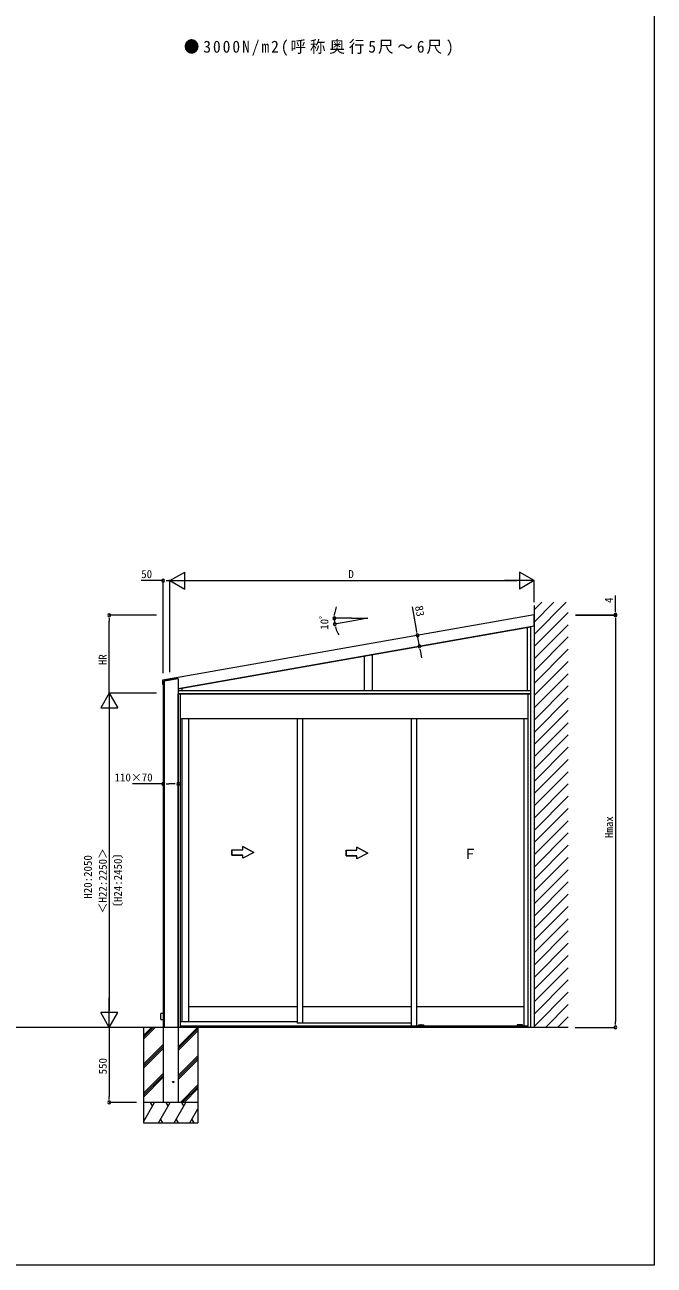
# Model space of a CAD drawing. Units: millimetres, scale not verified. Extents: x -11880 to -792, y -8400 to 9488.
# Drawn here: x -5406 to -792, y -8400 to 693 of the extents above; entities that cross this region are included whole.
import ezdxf
from ezdxf.enums import TextEntityAlignment as Align

# ---------------------------------------------------------------- set-up
doc = ezdxf.new("R2010")
doc.units = ezdxf.units.MM
doc.header["$LTSCALE"] = 40
for name, color, linetype, lineweight in [('0-1_USER1', 3, 'Continuous', 9), ('0-2_YKK_ZWAK', 7, 'Continuous', 9), ('0-3_YKK_A1', 4, 'Continuous', 9), ('0-4_YKK_D', 6, 'Continuous', 9), ('0-5_YKK_Z1', 7, 'Continuous', 9)]:
    doc.layers.add(name, color=color, linetype=linetype, lineweight=lineweight)
doc.styles.add('ＭＳ ゴシック', font='')
doc.styles.get('ＭＳ ゴシック').set_extended_font_data('MS Gothic')

msp = doc.modelspace()

# ---------------------------------------------------------------- linework, layer by layer
at = {"layer": '0-2_YKK_ZWAK'}
for p, q in [((-792, 9072), (-792, -8400)), ((-792, -8400), (-11880, -8400))]:
    msp.add_line(p, q, dxfattribs=at)
at = {"layer": '0-3_YKK_A1'}
for p, q in [((-1671.88, -3631.44), (-4297.25, -4094.36)), ((-1671.88, -3715.72), (-1671.88, -3631.44)), ((-1671.88, -3715.72), (-4281.88, -4175.93)), ((-1697.87, -3722.84), (-4281.88, -4178.47)), ((-3011.28, -3657.83), (-2891.41, -3657.83)), ((-2891.41, -3657.83), (-3007.67, -3678.33)), ((-1723.87, -3727.42), (-1723.87, -4188.23)), ((-1697.87, -3720.3), (-1697.87, -6656.73)), ((-2917.88, -3937.96), (-2917.88, -4188.23)), ((-2859.88, -3927.73), (-2859.88, -4188.23)), ((-4395.88, -4110.98), (-4395.88, -4139.93)), ((-4297.72, -4093.42), (-4395.63, -4110.68)), ((-4395.57, -4140.22), (-4392.27, -4140.22)), ((-4392.27, -4140.22), (-4392.27, -4136.72)), ((-4392.27, -4136.72), (-4384.78, -4136.72)), ((-4391.88, -4136.72), (-4391.88, -7206.73)), ((-4384.78, -4136.72), (-4384.67, -4136.72)), ((-4384.37, -4136.43), (-4384.37, -4115.92)), ((-4384.13, -4115.62), (-4339.07, -4107.67)), ((-4296.87, -4100.73), (-4383.88, -4116.07)), ((-4383.88, -4116.07), (-4383.88, -6656.73)), ((-4339.07, -4107.67), (-4298.47, -4100.52)), ((-4298.17, -4100.61), (-4298.47, -4100.52)), ((-4298.17, -4100.61), (-4296.5, -4100.31)), ((-4296.26, -4099.96), (-4297.37, -4093.66)), ((-4281.88, -4100.73), (-4296.87, -4100.73)), ((-4281.88, -4100.73), (-4281.88, -7206.73)), ((-4255.87, -4173.88), (-4255.87, -4188.23)), ((-4281.88, -4188.23), (-1697.87, -4188.23)), ((-4281.88, -4208.23), (-1697.87, -4208.23)), ((-4281.88, -4211.73), (-1697.87, -4211.73)), ((-4281.88, -6656.73), (-4281.88, -4211.73)), ((-4264.37, -6656.73), (-4264.37, -4211.73)), ((-1715.38, -6656.73), (-1715.38, -4211.73)), ((-1697.87, -4211.73), (-1697.87, -6656.73)), ((-4264.37, -4391.73), (-1715.38, -4391.73)), ((-4254.37, -4391.73), (-4254.37, -6616.73)), ((-4206.37, -4391.73), (-4206.37, -6616.73)), ((-3409.88, -4391.73), (-3409.88, -6624.73)), ((-3369.87, -4391.73), (-3369.87, -6624.73)), ((-2573.38, -4391.73), (-2573.38, -6646.73)), ((-2533.38, -4391.73), (-2533.38, -6646.73)), ((-1745.38, -6646.73), (-1745.38, -4391.73)), ((-3888.12, -5354.14), (-3808.12, -5354.14)), ((-3888.12, -5394.14), (-3888.12, -5354.14)), ((-3888.12, -5354.14), (-3808.12, -5354.14)), ((-3808.12, -5331.61), (-3728.12, -5374.14)), ((-3808.12, -5354.14), (-3808.12, -5331.61)), ((-3808.12, -5354.14), (-3808.12, -5331.61)), ((-3728.12, -5374.14), (-3808.12, -5331.61)), ((-3050.62, -5358.46), (-2971.63, -5358.46)), ((-3050.62, -5398.46), (-3050.62, -5358.46)), ((-3050.62, -5358.46), (-2971.63, -5358.46)), ((-2971.63, -5335.92), (-2891.62, -5378.46)), ((-2971.63, -5358.46), (-2971.63, -5335.92)), ((-2971.63, -5358.46), (-2971.63, -5335.92)), ((-2891.62, -5378.46), (-2971.63, -5335.92)), ((-3808.12, -5394.14), (-3888.12, -5394.14)), ((-3728.12, -5374.14), (-3808.12, -5416.68)), ((-3728.12, -5374.14), (-3808.12, -5416.68)), ((-3808.12, -5416.68), (-3808.12, -5394.14)), ((-3808.12, -5416.68), (-3808.12, -5394.14)), ((-2971.63, -5398.46), (-3050.62, -5398.46)), ((-2891.62, -5378.46), (-2971.63, -5420.99)), ((-2891.62, -5378.46), (-2971.63, -5420.99)), ((-2971.63, -5420.99), (-2971.63, -5398.46)), ((-2971.63, -5420.99), (-2971.63, -5398.46)), ((-3409.88, -6505.73), (-4206.37, -6505.73)), ((-2573.38, -6505.73), (-3369.87, -6505.73)), ((-1745.38, -6505.73), (-2533.38, -6505.73)), ((-4391.88, -6555.41), (-4409.87, -6555.73)), ((-4409.87, -6597.73), (-4391.88, -6598.04)), ((-3409.88, -6616.73), (-4264.37, -6616.73)), ((-2573.38, -6624.73), (-3409.88, -6624.73)), ((-1715.38, -6646.73), (-4264.37, -6646.73)), ((-2520.87, -6645.52), (-2520.87, -6639.72)), ((-2519.87, -6638.72), (-2482.88, -6638.72)), ((-2516.87, -6646.52), (-2519.87, -6646.52)), ((-2516.87, -6646.52), (-2516.87, -6640.62)), ((-2516.87, -6640.62), (-2485.88, -6640.62)), ((-2485.93, -6640.92), (-2516.83, -6640.92)), ((-2516.83, -6646.42), (-2516.83, -6640.92)), ((-2516.83, -6643.27), (-2501.88, -6643.27)), ((-2516.83, -6644.72), (-2485.93, -6644.72)), ((-2485.93, -6646.42), (-2516.83, -6646.42)), ((-2500.88, -6638.72), (-2501.88, -6638.72)), ((-2500.88, -6642.02), (-2501.88, -6642.02)), ((-2501.88, -6644.11), (-2501.88, -6642.02)), ((-2501.88, -6644.11), (-2500.88, -6644.11)), ((-2500.88, -6644.11), (-2500.88, -6642.02)), ((-2500.88, -6643.27), (-2485.93, -6643.27)), ((-2485.93, -6640.92), (-2485.93, -6646.42)), ((-2485.88, -6646.52), (-2485.88, -6640.62)), ((-2482.88, -6646.52), (-2485.88, -6646.52)), ((-2481.87, -6639.72), (-2481.87, -6645.52)), ((-1796.87, -6639.72), (-1796.87, -6645.52)), ((-1758.87, -6638.72), (-1795.88, -6638.72)), ((-1795.88, -6646.52), (-1792.88, -6646.52)), ((-1792.88, -6646.52), (-1792.88, -6640.62)), ((-1761.87, -6640.62), (-1792.88, -6640.62)), ((-1792.82, -6640.92), (-1761.92, -6640.92)), ((-1792.82, -6640.92), (-1792.82, -6646.42)), ((-1777.88, -6643.27), (-1792.82, -6643.27)), ((-1761.92, -6644.72), (-1792.82, -6644.72)), ((-1792.82, -6646.42), (-1761.92, -6646.42)), ((-1777.88, -6638.72), (-1776.88, -6638.72)), ((-1777.88, -6642.02), (-1776.88, -6642.02)), ((-1777.88, -6644.11), (-1777.88, -6642.02)), ((-1776.88, -6644.11), (-1777.88, -6644.11)), ((-1776.88, -6644.11), (-1776.88, -6642.02)), ((-1761.92, -6643.27), (-1776.88, -6643.27)), ((-1761.92, -6646.42), (-1761.92, -6640.92)), ((-1761.87, -6646.52), (-1761.87, -6640.62)), ((-1761.87, -6646.52), (-1758.87, -6646.52)), ((-1757.87, -6645.52), (-1757.87, -6639.72))]:
    msp.add_line(p, q, dxfattribs=at)
for points in [[(-4395.88, -4110.98), (-4395.81, -4110.78), (-4395.63, -4110.68)], [(-4395.57, -4140.22), (-4395.79, -4140.14), (-4395.88, -4139.93)], [(-4384.37, -4136.43), (-4384.46, -4136.64), (-4384.67, -4136.72)], [(-4384.37, -4115.92), (-4384.3, -4115.72), (-4384.13, -4115.62)], [(-4297.72, -4093.42), (-4297.49, -4093.47), (-4297.37, -4093.66)], [(-4296.26, -4099.96), (-4296.31, -4100.19), (-4296.5, -4100.31)], [(-3888.12, -5354.14), (-3888.12, -5394.14), (-3808.12, -5394.14)], [(-3050.62, -5358.46), (-3050.62, -5398.46), (-2971.63, -5398.46)], [(-4409.87, -6597.73), (-4409.87, -6576.73), (-4409.87, -6555.73)]]:
    msp.add_lwpolyline(points, dxfattribs=at)
msp.add_circle((-4317.88, -7056.73), 4.5, dxfattribs=at)
for centre, start, end in [((-2519.87, -6639.72), 90, 180), ((-2519.87, -6645.52), 180, 270), ((-2482.88, -6639.72), 0, 90), ((-2482.88, -6645.52), 270, 0), ((-1795.88, -6639.72), 90, 180), ((-1795.88, -6645.52), 180, 270), ((-1758.87, -6639.72), 0, 90), ((-1758.87, -6645.52), 270, 0)]:
    msp.add_arc(centre, 1, start, end, dxfattribs=at)
at = {"layer": '0-4_YKK_D'}
for p, q in [((-4341.87, -3381.44), (-4233.62, -3318.94)), ((-4233.62, -3443.94), (-4233.62, -3318.94)), ((-1780.13, -3318.94), (-1780.13, -3443.94)), ((-1671.88, -3381.44), (-1780.13, -3318.94)), ((-4391.88, -3381.44), (-4553.71, -3381.44)), ((-4391.88, -4060.29), (-4391.88, -3380.44)), ((-4370.63, -3381.44), (-4349.38, -3381.44)), ((-4341.87, -3381.44), (-4349.38, -3381.44)), ((-4341.87, -4051.47), (-4341.87, -3380.44)), ((-4341.87, -4051.47), (-4341.87, -3380.44)), ((-4341.87, -3381.44), (-4125.37, -3381.44)), ((-4341.87, -3381.44), (-4233.62, -3443.94)), ((-4216.88, -3381.44), (-1796.87, -3381.44)), ((-1671.88, -3381.44), (-1888.38, -3381.44)), ((-1671.88, -3381.44), (-1780.13, -3443.94)), ((-1671.88, -3540.53), (-1671.88, -3380.44)), ((-1076.09, -3588.94), (-1076.09, -3491.1)), ((-4441.88, -3635.49), (-4787.87, -3635.49)), ((-3135.64, -3636.66), (-3133.8, -3615.49)), ((-2534.65, -3740.41), (-2564.22, -3572.7)), ((-1369.53, -3631.44), (-1075.09, -3631.44)), ((-1369.53, -3635.49), (-1075.09, -3635.49)), ((-1369.53, -3635.49), (-1075.09, -3635.49)), ((-1076.09, -3610.19), (-1076.09, -3588.94)), ((-1076.09, -3635.49), (-1076.09, -3631.44)), ((-4786.87, -3656.74), (-4786.87, -3677.99)), ((-4786.87, -4206.73), (-4786.87, -3677.99)), ((-3012.28, -3657.83), (-3138.47, -3657.83)), ((-3008.65, -3678.5), (-3134.72, -3700.73)), ((-3128.25, -3721.08), (-3122.77, -3741.62)), ((-1076.09, -3656.74), (-1076.09, -3677.99)), ((-1076.09, -3677.99), (-1076.09, -3720.49)), ((-2530.96, -3761.34), (-2534.65, -3740.41)), ((-2512.86, -3864), (-2527.27, -3782.27)), ((-2509.17, -3884.93), (-2505.48, -3905.86)), ((-2505.48, -3905.86), (-2498.1, -3947.71)), ((-4786.87, -4206.73), (-4849.37, -4314.98)), ((-4441.88, -4206.73), (-4787.87, -4206.73)), ((-4441.88, -4206.73), (-4787.87, -4206.73)), ((-4786.87, -4206.73), (-4786.87, -4423.23)), ((-4786.87, -4206.73), (-4724.38, -4314.98)), ((-4849.37, -4314.98), (-4724.38, -4314.98)), ((-4786.87, -4331.72), (-4786.87, -6531.73)), ((-4391.88, -4872.03), (-4617.71, -4872.03)), ((-4370.63, -4872.03), (-4349.38, -4872.03)), ((-4324.37, -4872.03), (-4349.38, -4872.03)), ((-4303.12, -4872.03), (-4324.37, -4872.03)), ((-4786.87, -6656.73), (-4786.87, -6440.22)), ((-4724.38, -6548.47), (-4849.37, -6548.47)), ((-4786.87, -6656.73), (-4849.37, -6548.47)), ((-4786.87, -6656.73), (-4724.38, -6548.47)), ((-1076.09, -6635.48), (-1076.09, -6614.23)), ((-4786.87, -6656.73), (-4786.87, -7164.23)), ((-1370.53, -6656.73), (-1075.09, -6656.73)), ((-4786.87, -7185.48), (-4786.87, -7164.23)), ((-4586.87, -7206.73), (-4787.87, -7206.73))]:
    msp.add_line(p, q, dxfattribs=at)
msp.add_lwpolyline([(-1076.09, -3656.74), (-1076.09, -3677.99), (-1076.09, -6614.23)], dxfattribs=at)
for centre, radius, start, end in [((-4391.88, -3381.44), 10.62, 0, 180), ((-4391.88, -3381.44), 10.62, 180, 0), ((-4786.87, -3635.49), 10.62, 90, 270), ((-4786.87, -3635.49), 10.62, 270, 90), ((-2891.41, -3657.83), 246.06, 160.18311, 170.09155), ((-1076.09, -3631.44), 10.62, 90, 270), ((-1076.09, -3635.49), 10.62, 90, 270), ((-1076.09, -3635.49), 10.62, 90, 270), ((-1076.09, -3631.44), 10.62, 270, 90), ((-1076.09, -3635.49), 10.62, 270, 90), ((-1076.09, -3635.49), 10.62, 270, 90), ((-3137.47, -3657.83), 10.62, 85.04578, 265.04578), ((-3133.74, -3700.55), 10.62, 104.95421, 284.95421), ((-3137.47, -3657.83), 10.62, 265.04578, 85.04578), ((-2891.41, -3657.83), 246.06, 180, 190), ((-3133.74, -3700.55), 10.62, 284.95421, 104.95421), ((-2891.41, -3657.83), 246.06, 199.90843, 209.81688), ((-2527.27, -3782.27), 10.62, 100, 280), ((-2527.27, -3782.27), 10.62, 280, 100), ((-2512.86, -3864), 10.62, 100, 280), ((-2512.86, -3864), 10.62, 280, 100), ((-4391.88, -4872.03), 10.62, 0, 180), ((-4391.88, -4872.03), 10.62, 180, 0), ((-4281.88, -4872.03), 10.62, 0, 180), ((-4281.88, -4872.03), 10.62, 180, 0), ((-1076.09, -6656.73), 10.62, 90, 270), ((-1076.09, -6656.73), 10.62, 270, 90), ((-4786.87, -7206.73), 10.62, 90, 270), ((-4786.87, -7206.73), 10.62, 270, 90)]:
    msp.add_arc(centre, radius, start, end, dxfattribs=at)
at = {"layer": '0-5_YKK_Z1'}
for p, q in [((-1671.88, -3595.74), (-1616.68, -3540.54)), ((-1671.88, -3775.34), (-1437.07, -3540.54)), ((-1671.88, -3685.54), (-1526.88, -3540.54)), ((-1671.88, -3564.77), (-1671.88, -6656.73)), ((-1671.88, -3865.15), (-1421.87, -3615.15)), ((-1671.88, -3954.95), (-1421.87, -3704.95)), ((-1671.88, -4044.75), (-1421.87, -3794.75)), ((-1671.88, -4134.55), (-1421.87, -3884.55)), ((-1671.88, -4224.36), (-1421.87, -3974.36)), ((-1671.88, -4314.16), (-1421.87, -4064.16)), ((-1671.88, -4403.96), (-1421.87, -4153.96)), ((-1671.88, -4493.76), (-1421.87, -4243.76)), ((-1671.88, -4583.57), (-1421.87, -4333.57)), ((-1671.88, -4673.37), (-1421.87, -4423.37)), ((-1671.88, -4763.17), (-1421.87, -4513.17)), ((-1671.88, -4852.97), (-1421.87, -4602.98)), ((-1671.88, -4942.78), (-1421.87, -4692.78)), ((-1671.88, -5032.58), (-1421.87, -4782.58)), ((-1671.88, -5122.38), (-1421.87, -4872.38)), ((-1671.88, -5212.19), (-1421.87, -4962.19)), ((-1671.88, -5301.99), (-1421.87, -5051.99)), ((-1671.88, -5391.79), (-1421.87, -5141.79)), ((-1671.88, -5481.59), (-1421.87, -5231.59)), ((-1671.88, -5571.4), (-1421.87, -5321.4)), ((-1671.88, -5661.2), (-1421.87, -5411.2)), ((-1671.88, -5751), (-1421.87, -5501)), ((-1671.88, -5840.8), (-1421.87, -5590.8)), ((-1671.88, -5930.61), (-1421.87, -5680.61)), ((-1671.88, -6020.41), (-1421.87, -5770.41)), ((-1671.88, -6110.21), (-1421.87, -5860.21)), ((-1671.88, -6200.01), (-1421.87, -5950.01)), ((-1671.88, -6289.82), (-1421.87, -6039.82)), ((-1671.88, -6379.62), (-1421.87, -6129.62)), ((-1671.88, -6469.42), (-1421.87, -6219.42)), ((-1671.88, -6559.22), (-1421.87, -6309.22)), ((-1671.88, -6649.03), (-1421.87, -6399.03)), ((-1589.77, -6656.73), (-1421.87, -6488.83)), ((-1499.97, -6656.73), (-1421.87, -6578.63)), ((-1421.87, -6656.73), (-10424.56, -6656.73)), ((-4536.88, -6656.73), (-4536.88, -7356.72)), ((-4536.88, -6743.27), (-4450.33, -6656.73)), ((-4536.88, -6729.13), (-4464.47, -6656.73)), ((-4536.88, -6714.99), (-4478.61, -6656.73)), ((-4281.88, -6798.35), (-4140.25, -6656.73)), ((-1697.87, -6656.73), (-4281.88, -6656.73)), ((-4281.88, -6812.49), (-4136.87, -6667.49)), ((-4281.88, -6826.63), (-4136.87, -6681.63)), ((-4136.87, -6656.73), (-4136.87, -7356.72)), ((-4536.88, -6927.12), (-4391.88, -6782.12)), ((-4536.88, -6941.26), (-4391.88, -6796.26)), ((-4536.88, -6955.4), (-4391.88, -6810.4)), ((-4281.88, -7010.48), (-4136.87, -6865.48)), ((-4281.88, -7024.62), (-4136.87, -6879.63)), ((-4281.88, -7038.77), (-4136.87, -6893.77)), ((-4536.88, -7139.25), (-4391.88, -6994.25)), ((-4536.88, -7153.39), (-4391.88, -7008.39)), ((-4536.88, -7167.53), (-4391.88, -7022.53)), ((-4265.99, -7206.73), (-4136.87, -7077.61)), ((-4251.85, -7206.73), (-4136.87, -7091.76)), ((-4237.7, -7206.73), (-4136.87, -7105.9)), ((-4536.88, -7348.82), (-4454.84, -7206.73)), ((-4136.87, -7206.73), (-4536.88, -7206.73)), ((-4469.84, -7232.71), (-4484.84, -7206.72)), ((-4425.97, -7356.72), (-4339.37, -7206.73)), ((-4392.22, -7206.73), (-4391.88, -7206.38)), ((-4354.37, -7232.71), (-4369.37, -7206.72)), ((-4311.4, -7356.72), (-4224.8, -7206.73)), ((-4239.8, -7232.71), (-4254.8, -7206.72)), ((-4195.93, -7356.72), (-4136.87, -7254.44)), ((-4536.88, -7356.72), (-4136.87, -7356.72)), ((-4410.97, -7330.74), (-4395.97, -7356.72)), ((-4296.4, -7330.75), (-4281.4, -7356.72)), ((-4180.93, -7330.75), (-4165.93, -7356.72))]:
    msp.add_line(p, q, dxfattribs=at)

# ---------------------------------------------------------------- texts
at = {"layer": '0-1_USER1', "color": 7, "insert": (-4240.5, 465.45), "char_height": 87.98, "attachment_point": 7, "style": 'ＭＳ ゴシック'}
msp.add_mtext('\\T1.25;\\W0.95;●3000N/m2(呼称奥行5尺～6尺)', dxfattribs=at)
at = {"layer": '0-3_YKK_A1', "style": 'ＭＳ ゴシック'}
msp.add_text('Ｆ', height=73.31, dxfattribs=at).set_placement((-2190.58, -5443.16), align=Align.BOTTOM_LEFT)
at = {"layer": '0-4_YKK_D', "color": 4, "style": 'ＭＳ ゴシック'}
for s, p in [('50', (-4552.71, -3380.44)), ('D', (-3033.54, -3380.44)), ('110×70', (-4748.31, -4871.03))]:
    msp.add_text(s, height=58.65, dxfattribs=at).set_placement(p, align=Align.BOTTOM_LEFT)
for s, rotation, p in [('4', 90, (-1077.09, -3545.44)), ('83', 280, (-2563.06, -3573.51)), ('10ﾟ', 88.848, (-3164.24, -3743.03)), ('HR', 90, (-4787.67, -4001.02)), ('Hmax', 90, (-1076.9, -5268.77)), ('＜H22:2250＞', 90, (-4787.67, -5821.18)), ('H20:2050', 90, (-4897.16, -5713.23)), ('〔H24:2450〕', 90, (-4677.26, -5818.26)), ('550', 90, (-4787.87, -7001.14))]:
    msp.add_text(s, height=58.65, rotation=rotation, dxfattribs=at).set_placement(p, align=Align.BOTTOM_LEFT)

doc.saveas('drawing.dxf')
